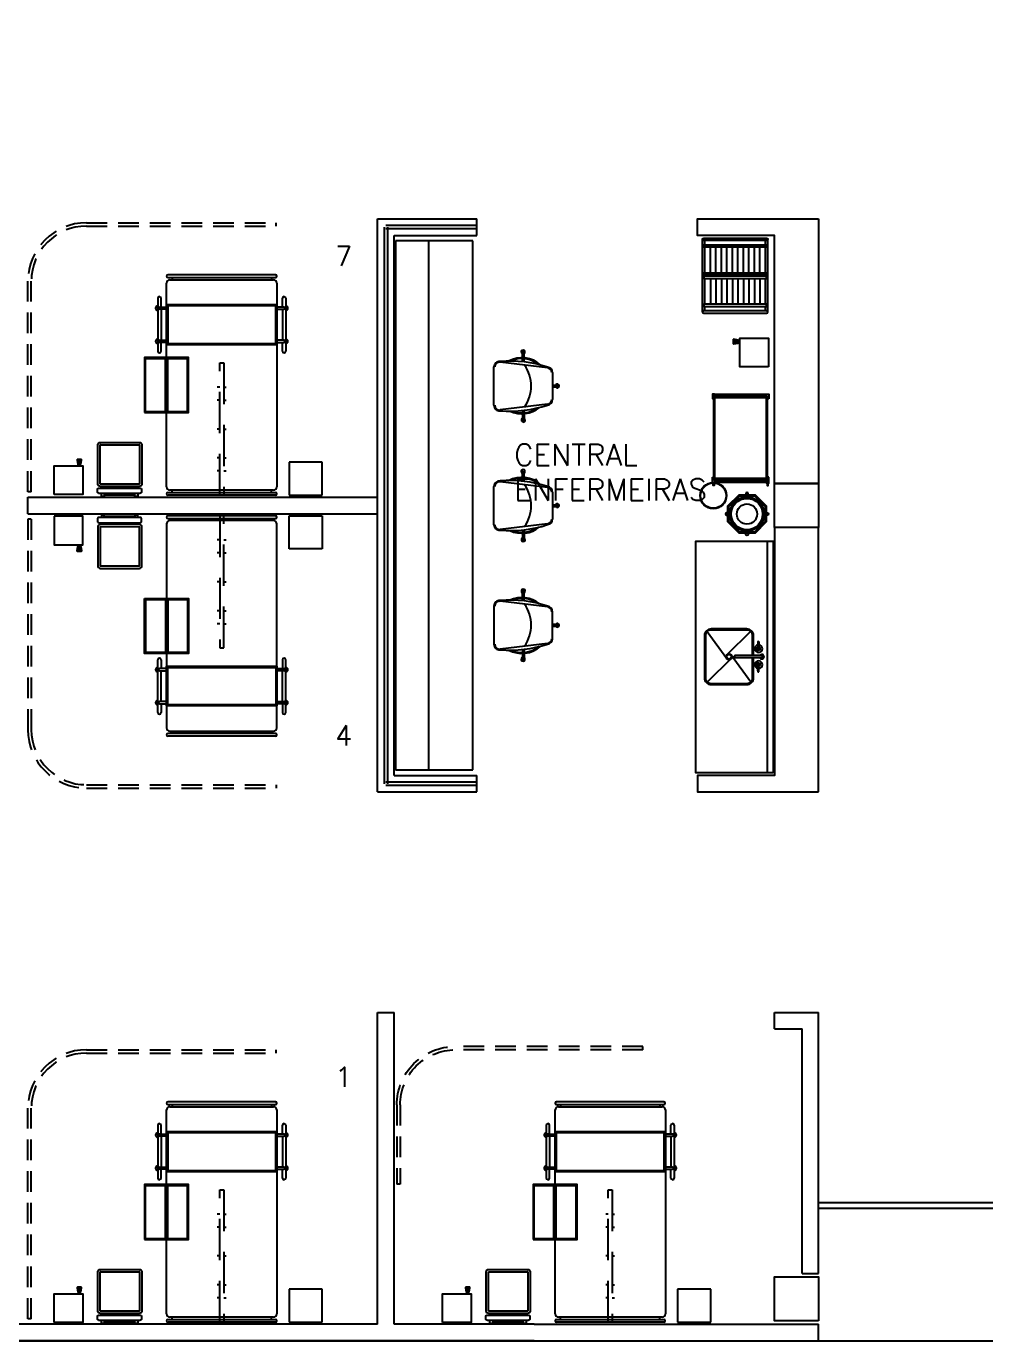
# Model space of a CAD drawing. Extents: x -358 to -207, y -206 to -105.
# Drawn here: x -288.5 to -279.8, y -192.01 to -180.08 of the extents above; entities that cross this region are included whole.
import ezdxf
from ezdxf.enums import TextEntityAlignment as Align

# ---------------------------------------------------------------- set-up
doc = ezdxf.new("R2010")
doc.units = 0
doc.header["$LTSCALE"] = 1.5
doc.header["$MEASUREMENT"] = 0
doc.linetypes.add('HIDDEN', pattern=[0.375, 0.25, -0.125])
doc.linetypes.add('HIDDEN2', pattern=[0.1875, 0.125, -0.0625])
doc.layers.get('0').update_dxf_attribs({"linetype": 'CONTINUOUS'})
for name, color, linetype in [('8CMOB01', 8, 'CONTINUOUS'), ('9CCOLUMNA', 5, 'CONTINUOUS'), ('AREAS', 253, 'CONTINUOUS'), ('CCPTAS', 6, 'CONTINUOUS'), ('RCMURO01', 3, 'CONTINUOUS'), ('ZCTEXT01', 2, 'CONTINUOUS')]:
    doc.layers.add(name, color=color, linetype=linetype)
doc.styles.add('REG-60', font='ROMANS.shx', dxfattribs={"height": 0.195})
doc.styles.add('REG-80', font='ROMANS.shx', dxfattribs={"height": 0.27})

# ---------------------------------------------------------------- blocks, each defined once
blk = doc.blocks.new('TARJA')
for p, q in [((-0.014, -0.022), (-0.227, 0.194)), ((0.23, 0.196), (-0.014, 0.018)), ((0.232, -0.198), (0.019, 0.018)), ((0.019, -0.022), (-0.225, -0.2)), ((-0.008, -0.3), (-0.008, -0.06)), ((0.012, -0.3), (0.012, -0.06)), ((-0.134, -0.27), (-0.134, -0.273)), ((-0.134, -0.273), (-0.054, -0.273)), ((-0.127, -0.263), (-0.055, -0.263)), ((0.139, -0.273), (0.058, -0.273)), ((0.132, -0.263), (0.059, -0.263)), ((0.139, -0.27), (0.139, -0.273))]:
    blk.add_line(p, q)
for points in [[(0.012, -0.225), (0.194, -0.225, 0.414214), (0.254, -0.165), (0.254, 0.161, 0.414214), (0.194, 0.221), (-0.19, 0.221, 0.414214), (-0.25, 0.161), (-0.25, -0.165, 0.414214), (-0.19, -0.225), (-0.007, -0.225)], [(0.012, -0.215), (0.194, -0.215, 0.414214), (0.244, -0.165), (0.244, 0.161, 0.414214), (0.194, 0.211), (-0.19, 0.211, 0.414214), (-0.24, 0.161), (-0.24, -0.165, 0.414214), (-0.19, -0.215), (-0.007, -0.215)]]:
    blk.add_lwpolyline(points, format="xyb")
for radius in [0.026, 0.021]:
    blk.add_circle((0.002, -0.002), radius)
for centre, radius, start, end in [((0.002, -0.06), 0.01, 0, 180), ((-0.07, -0.27), 0.0345, 185.2545, 168.7617), ((0.075, -0.27), 0.0345, 11.2383, 354.7455), ((-0.127, -0.27), 0.00711, 89.9822, 179.9822), ((-0.07, -0.27), 0.0167, 190.9013, 156.3336), ((0.002, -0.3), 0.02, 120, 60), ((0.002, -0.3), 0.01, 180, 0), ((0.075, -0.27), 0.0167, 23.6664, 349.0987), ((0.132, -0.27), 0.00711, 0.0178, 90.0178)]:
    blk.add_arc(centre, radius, start, end)
blk = doc.blocks.new('CORTINA1')
at = {"layer": '8CMOB01', "color": 8, "linetype": 'HIDDEN2'}
for p, q in [((-0.015, 0), (-0.015, -1.7)), ((-0.015, 0), (0.015, 0)), ((0.015, 0), (0.015, -1.7)), ((-0.515, -2.2), (-1.235, -2.2)), ((-0.515, -2.23), (-1.235, -2.23))]:
    blk.add_line(p, q, dxfattribs=at)
at = {"layer": '8CMOB01', "color": 8}
blk.add_line((-1.235, -2.2), (-1.235, -2.23), dxfattribs=at)
at = {"layer": '8CMOB01', "color": 8, "linetype": 'HIDDEN2'}
for radius in [0.5, 0.53]:
    blk.add_arc((-0.515, -1.7), radius, 270, 0, dxfattribs=at)

msp = doc.modelspace()

# ---------------------------------------------------------------- linework, layer by layer
at = {"linetype": 'HIDDEN', "ltscale": 0.06}
msp.add_line((-281.31, -192.01), (-278.885, -192.01), dxfattribs=at)
at = {"layer": '8CMOB01', "color": 8, "linetype": 'HIDDEN2'}
for p, q in [((-287.95, -181.865), (-286.23, -181.865)), ((-287.95, -181.895), (-286.23, -181.895)), ((-288.48, -184.305), (-288.48, -182.395)), ((-288.45, -184.305), (-288.45, -182.395)), ((-288.45, -184.305), (-288.48, -184.305)), ((-288.48, -184.555), (-288.48, -186.465)), ((-288.45, -184.555), (-288.48, -184.555)), ((-288.45, -184.555), (-288.45, -186.465)), ((-287.95, -186.965), (-286.23, -186.965)), ((-287.95, -186.995), (-286.23, -186.995)), ((-287.95, -189.37), (-286.23, -189.37)), ((-287.95, -189.4), (-286.23, -189.4)), ((-288.48, -191.81), (-288.48, -189.9)), ((-288.45, -191.81), (-288.45, -189.9)), ((-288.45, -191.81), (-288.48, -191.81))]:
    msp.add_line(p, q, dxfattribs=at)
at = {"layer": '8CMOB01', "color": 8}
for p, q in [((-286.23, -181.895), (-286.23, -181.865)), ((-285.146, -182.03), (-285.146, -186.83)), ((-284.446, -182.03), (-285.146, -182.03)), ((-284.846, -186.83), (-284.846, -182.03)), ((-284.446, -186.83), (-284.446, -182.03)), ((-286.235, -182.337), (-287.21, -182.337)), ((-287.21, -182.362), (-286.235, -182.362)), ((-287.173, -182.362), (-287.173, -182.382)), ((-286.273, -182.362), (-286.273, -182.382)), ((-287.223, -184.262), (-287.223, -182.412)), ((-287.193, -182.382), (-286.253, -182.382)), ((-286.223, -182.412), (-286.223, -184.262)), ((-287.303, -182.55), (-287.303, -183.03)), ((-287.273, -182.63), (-287.273, -182.55)), ((-286.223, -182.61), (-287.223, -182.61)), ((-287.223, -182.61), (-287.223, -182.97)), ((-286.223, -182.97), (-286.223, -182.61)), ((-286.173, -182.63), (-286.173, -182.55)), ((-286.143, -182.55), (-286.143, -183.03)), ((-287.285, -182.63), (-287.223, -182.63)), ((-287.223, -182.65), (-287.285, -182.65)), ((-287.273, -182.65), (-287.273, -182.93)), ((-286.233, -182.62), (-287.213, -182.62)), ((-287.213, -182.62), (-287.213, -182.96)), ((-286.233, -182.96), (-286.233, -182.62)), ((-286.16, -182.63), (-286.223, -182.63)), ((-286.223, -182.65), (-286.16, -182.65)), ((-286.173, -182.65), (-286.173, -182.93)), ((-287.285, -182.93), (-287.223, -182.93)), ((-287.223, -182.95), (-287.285, -182.95)), ((-287.273, -183.03), (-287.273, -182.95)), ((-287.223, -182.97), (-286.223, -182.97)), ((-287.213, -182.96), (-286.233, -182.96)), ((-286.16, -182.93), (-286.223, -182.93)), ((-286.223, -182.95), (-286.16, -182.95)), ((-286.173, -183.03), (-286.173, -182.95)), ((-286.111, -184.037), (-286.111, -184.337)), ((-285.811, -184.037), (-286.111, -184.037)), ((-285.811, -184.337), (-285.811, -184.037)), ((-287.21, -184.312), (-286.235, -184.312)), ((-286.235, -184.337), (-287.21, -184.337)), ((-286.253, -184.292), (-287.193, -184.292)), ((-287.173, -184.312), (-287.173, -184.292)), ((-286.273, -184.312), (-286.273, -184.292)), ((-286.111, -184.337), (-285.811, -184.337)), ((-286.235, -184.523), (-287.21, -184.523)), ((-286.111, -184.823), (-286.111, -184.523)), ((-286.111, -184.523), (-285.811, -184.523)), ((-285.811, -184.523), (-285.811, -184.823)), ((-287.223, -184.598), (-287.223, -186.448)), ((-287.21, -184.548), (-286.235, -184.548)), ((-286.253, -184.568), (-287.193, -184.568)), ((-287.173, -184.548), (-287.173, -184.568)), ((-286.273, -184.548), (-286.273, -184.568)), ((-286.223, -186.448), (-286.223, -184.598)), ((-285.811, -184.823), (-286.111, -184.823)), ((-287.303, -186.31), (-287.303, -185.83)), ((-287.273, -185.83), (-287.273, -185.91)), ((-286.173, -185.83), (-286.173, -185.91)), ((-286.143, -186.31), (-286.143, -185.83)), ((-287.223, -185.91), (-287.285, -185.91)), ((-287.285, -185.93), (-287.223, -185.93)), ((-287.273, -186.21), (-287.273, -185.93)), ((-287.223, -185.89), (-286.223, -185.89)), ((-287.223, -186.25), (-287.223, -185.89)), ((-287.213, -185.9), (-286.233, -185.9)), ((-287.213, -186.24), (-287.213, -185.9)), ((-286.233, -185.9), (-286.233, -186.24)), ((-286.223, -185.89), (-286.223, -186.25)), ((-286.223, -185.91), (-286.16, -185.91)), ((-286.16, -185.93), (-286.223, -185.93)), ((-286.173, -186.21), (-286.173, -185.93)), ((-287.223, -186.21), (-287.285, -186.21)), ((-287.285, -186.23), (-287.223, -186.23)), ((-287.273, -186.23), (-287.273, -186.31)), ((-286.223, -186.25), (-287.223, -186.25)), ((-286.233, -186.24), (-287.213, -186.24)), ((-286.223, -186.21), (-286.16, -186.21)), ((-286.16, -186.23), (-286.223, -186.23)), ((-286.173, -186.23), (-286.173, -186.31)), ((-287.21, -186.498), (-286.235, -186.498)), ((-286.235, -186.523), (-287.21, -186.523)), ((-287.193, -186.478), (-286.253, -186.478)), ((-287.173, -186.498), (-287.173, -186.478)), ((-286.273, -186.498), (-286.273, -186.478)), ((-285.146, -186.83), (-284.446, -186.83)), ((-286.23, -186.965), (-286.23, -186.995)), ((-286.23, -189.4), (-286.23, -189.37)), ((-286.235, -189.841), (-287.21, -189.841)), ((-287.21, -189.866), (-286.235, -189.866)), ((-287.193, -189.886), (-286.253, -189.886)), ((-287.173, -189.866), (-287.173, -189.886)), ((-286.273, -189.866), (-286.273, -189.886)), ((-282.713, -189.841), (-283.688, -189.841)), ((-283.688, -189.866), (-282.713, -189.866)), ((-283.67, -189.886), (-282.73, -189.886)), ((-283.65, -189.866), (-283.65, -189.886)), ((-282.75, -189.866), (-282.75, -189.886)), ((-287.223, -191.766), (-287.223, -189.916)), ((-286.223, -189.916), (-286.223, -191.766)), ((-283.7, -191.766), (-283.7, -189.916)), ((-282.7, -189.916), (-282.7, -191.766)), ((-287.303, -190.054), (-287.303, -190.534)), ((-287.273, -190.134), (-287.273, -190.054)), ((-286.223, -190.114), (-287.223, -190.114)), ((-287.223, -190.114), (-287.223, -190.474)), ((-286.233, -190.124), (-287.213, -190.124)), ((-287.213, -190.124), (-287.213, -190.464)), ((-286.233, -190.464), (-286.233, -190.124)), ((-286.223, -190.474), (-286.223, -190.114)), ((-286.173, -190.134), (-286.173, -190.054)), ((-286.143, -190.054), (-286.143, -190.534)), ((-283.78, -190.054), (-283.78, -190.534)), ((-283.75, -190.134), (-283.75, -190.054)), ((-282.7, -190.114), (-283.7, -190.114)), ((-283.7, -190.114), (-283.7, -190.474)), ((-282.71, -190.124), (-283.69, -190.124)), ((-283.69, -190.124), (-283.69, -190.464)), ((-282.71, -190.464), (-282.71, -190.124)), ((-282.7, -190.474), (-282.7, -190.114)), ((-282.65, -190.134), (-282.65, -190.054)), ((-282.62, -190.054), (-282.62, -190.534)), ((-287.285, -190.134), (-287.223, -190.134)), ((-287.223, -190.154), (-287.285, -190.154)), ((-287.273, -190.154), (-287.273, -190.434)), ((-286.16, -190.134), (-286.223, -190.134)), ((-286.223, -190.154), (-286.16, -190.154)), ((-286.173, -190.154), (-286.173, -190.434)), ((-283.763, -190.134), (-283.7, -190.134)), ((-283.7, -190.154), (-283.763, -190.154)), ((-283.75, -190.154), (-283.75, -190.434)), ((-282.637, -190.134), (-282.7, -190.134)), ((-282.7, -190.154), (-282.637, -190.154)), ((-282.65, -190.154), (-282.65, -190.434)), ((-287.285, -190.434), (-287.223, -190.434)), ((-287.223, -190.454), (-287.285, -190.454)), ((-287.273, -190.534), (-287.273, -190.454)), ((-287.223, -190.474), (-286.223, -190.474)), ((-287.213, -190.464), (-286.233, -190.464)), ((-286.16, -190.434), (-286.223, -190.434)), ((-286.223, -190.454), (-286.16, -190.454)), ((-286.173, -190.534), (-286.173, -190.454)), ((-283.763, -190.434), (-283.7, -190.434)), ((-283.7, -190.454), (-283.763, -190.454)), ((-283.75, -190.534), (-283.75, -190.454)), ((-283.7, -190.474), (-282.7, -190.474)), ((-283.69, -190.464), (-282.71, -190.464)), ((-282.637, -190.434), (-282.7, -190.434)), ((-282.7, -190.454), (-282.637, -190.454)), ((-282.65, -190.534), (-282.65, -190.454)), ((-286.111, -191.541), (-286.111, -191.841)), ((-285.811, -191.541), (-286.111, -191.541)), ((-285.811, -191.841), (-285.811, -191.541)), ((-282.589, -191.541), (-282.589, -191.841)), ((-282.289, -191.541), (-282.589, -191.541)), ((-282.289, -191.841), (-282.289, -191.541)), ((-286.253, -191.796), (-287.193, -191.796)), ((-287.173, -191.816), (-287.173, -191.796)), ((-286.273, -191.816), (-286.273, -191.796)), ((-282.73, -191.796), (-283.67, -191.796)), ((-283.65, -191.816), (-283.65, -191.796)), ((-282.75, -191.816), (-282.75, -191.796)), ((-287.21, -191.816), (-286.235, -191.816)), ((-286.235, -191.841), (-287.21, -191.841)), ((-286.111, -191.841), (-285.811, -191.841)), ((-283.688, -191.816), (-282.713, -191.816)), ((-282.713, -191.841), (-283.688, -191.841)), ((-282.589, -191.841), (-282.289, -191.841))]:
    msp.add_line(p, q, dxfattribs=at)
at = {"layer": '8CMOB01'}
for p, q in [((-282.362, -182.675), (-282.362, -182.015)), ((-281.772, -182.675), (-281.772, -182.015)), ((-282.342, -182.065), (-282.342, -182.025)), ((-282.342, -182.32), (-282.342, -182.085)), ((-282.292, -182.325), (-282.292, -182.08)), ((-282.242, -182.325), (-282.242, -182.08)), ((-282.192, -182.325), (-282.192, -182.08)), ((-282.142, -182.325), (-282.142, -182.08)), ((-282.092, -182.325), (-282.092, -182.08)), ((-282.042, -182.325), (-282.042, -182.08)), ((-281.992, -182.325), (-281.992, -182.08)), ((-281.942, -182.325), (-281.942, -182.08)), ((-281.892, -182.325), (-281.892, -182.08)), ((-281.842, -182.325), (-281.842, -182.08)), ((-281.792, -182.065), (-281.792, -182.025)), ((-281.792, -182.32), (-281.792, -182.085)), ((-282.342, -182.35), (-282.342, -182.34)), ((-282.342, -182.605), (-282.342, -182.37)), ((-282.292, -182.365), (-282.292, -182.61)), ((-282.242, -182.365), (-282.242, -182.61)), ((-282.192, -182.365), (-282.192, -182.61)), ((-282.142, -182.365), (-282.142, -182.61)), ((-282.092, -182.365), (-282.092, -182.61)), ((-282.042, -182.365), (-282.042, -182.61)), ((-281.992, -182.365), (-281.992, -182.61)), ((-281.942, -182.365), (-281.942, -182.61)), ((-281.892, -182.365), (-281.892, -182.61)), ((-281.842, -182.365), (-281.842, -182.61)), ((-281.792, -182.35), (-281.792, -182.34)), ((-281.792, -182.605), (-281.792, -182.37)), ((-282.342, -182.665), (-282.342, -182.625)), ((-281.792, -182.665), (-281.792, -182.625)), ((-282.081, -182.964), (-282.081, -182.922)), ((-282.076, -182.963), (-282.076, -182.923)), ((-282.071, -182.962), (-282.071, -182.924)), ((-282.066, -182.961), (-282.066, -182.925)), ((-282.061, -182.96), (-282.061, -182.926)), ((-282.056, -182.959), (-282.056, -182.927)), ((-282.051, -182.958), (-282.051, -182.928)), ((-282.035, -182.94), (-282.025, -182.94)), ((-282.035, -182.945), (-282.025, -182.945)), ((-282.025, -183.171), (-282.025, -182.942)), ((-283.997, -183.09), (-283.997, -183.037)), ((-283.997, -183.037), (-283.981, -183.037)), ((-283.981, -183.09), (-283.981, -183.037)), ((-286.74, -183.137), (-286.705, -183.137)), ((-284.254, -183.521), (-284.254, -183.173)), ((-283.769, -183.181), (-284.199, -183.13)), ((-283.997, -183.126), (-283.997, -183.098)), ((-283.981, -183.127), (-283.981, -183.099)), ((-283.724, -183.224), (-283.724, -183.469)), ((-286.74, -183.357), (-286.763, -183.357)), ((-286.705, -183.357), (-286.682, -183.357)), ((-283.724, -183.339), (-283.68, -183.339)), ((-283.724, -183.355), (-283.68, -183.355)), ((-283.68, -183.339), (-283.68, -183.355)), ((-282.253, -183.419), (-281.783, -183.419)), ((-282.253, -183.429), (-281.783, -183.429)), ((-286.74, -183.474), (-286.763, -183.474)), ((-286.705, -183.474), (-286.682, -183.474)), ((-283.769, -183.512), (-284.199, -183.563)), ((-283.997, -183.568), (-283.997, -183.59)), ((-283.981, -183.566), (-283.981, -183.589)), ((-283.997, -183.598), (-283.997, -183.656)), ((-283.981, -183.656), (-283.997, -183.656)), ((-283.981, -183.597), (-283.981, -183.656)), ((-286.74, -183.737), (-286.763, -183.737)), ((-286.705, -183.737), (-286.682, -183.737)), ((-288.035, -184.016), (-287.994, -184.016)), ((-288.035, -184.021), (-287.994, -184.021)), ((-288.034, -184.026), (-287.995, -184.026)), ((-288.033, -184.031), (-287.996, -184.031)), ((-288.032, -184.036), (-287.997, -184.036)), ((-288.031, -184.041), (-287.998, -184.041)), ((-288.03, -184.046), (-287.999, -184.046)), ((-286.74, -183.999), (-286.763, -183.999)), ((-286.705, -183.999), (-286.682, -183.999)), ((-288.242, -184.071), (-288.014, -184.071)), ((-288.017, -184.061), (-288.017, -184.071)), ((-288.012, -184.061), (-288.012, -184.071)), ((-286.74, -184.116), (-286.763, -184.116)), ((-286.705, -184.116), (-286.682, -184.116)), ((-283.997, -184.174), (-283.997, -184.122)), ((-283.997, -184.122), (-283.981, -184.122)), ((-283.981, -184.175), (-283.981, -184.122)), ((-284.254, -184.605), (-284.254, -184.258)), ((-283.769, -184.266), (-284.199, -184.215)), ((-283.997, -184.21), (-283.997, -184.183)), ((-283.981, -184.212), (-283.981, -184.184)), ((-282.253, -184.209), (-281.783, -184.209)), ((-282.253, -184.219), (-281.783, -184.219)), ((-286.705, -184.337), (-286.74, -184.337)), ((-283.724, -184.309), (-283.724, -184.554)), ((-286.705, -184.523), (-286.74, -184.523)), ((-283.724, -184.423), (-283.68, -184.423)), ((-283.724, -184.44), (-283.68, -184.44)), ((-283.68, -184.423), (-283.68, -184.44)), ((-283.769, -184.597), (-284.199, -184.648)), ((-286.74, -184.743), (-286.763, -184.743)), ((-286.705, -184.743), (-286.682, -184.743)), ((-283.997, -184.653), (-283.997, -184.674)), ((-283.997, -184.683), (-283.997, -184.741)), ((-283.981, -184.741), (-283.997, -184.741)), ((-283.981, -184.651), (-283.981, -184.673)), ((-283.981, -184.682), (-283.981, -184.741)), ((-281.773, -186.855), (-281.773, -184.755)), ((-288.242, -184.788), (-288.014, -184.788)), ((-288.035, -184.839), (-287.994, -184.839)), ((-288.035, -184.844), (-287.994, -184.844)), ((-288.034, -184.834), (-287.995, -184.834)), ((-288.033, -184.829), (-287.996, -184.829)), ((-288.032, -184.824), (-287.997, -184.824)), ((-288.031, -184.819), (-287.998, -184.819)), ((-288.03, -184.814), (-287.999, -184.814)), ((-288.017, -184.798), (-288.017, -184.788)), ((-288.012, -184.798), (-288.012, -184.788)), ((-286.74, -184.86), (-286.763, -184.86)), ((-286.705, -184.86), (-286.682, -184.86)), ((-286.74, -185.123), (-286.763, -185.123)), ((-286.705, -185.123), (-286.682, -185.123)), ((-283.997, -185.265), (-283.997, -185.207)), ((-283.981, -185.207), (-283.997, -185.207)), ((-283.981, -185.266), (-283.981, -185.207)), ((-284.254, -185.343), (-284.254, -185.69)), ((-283.769, -185.351), (-284.199, -185.3)), ((-283.997, -185.295), (-283.997, -185.274)), ((-283.981, -185.297), (-283.981, -185.274)), ((-286.74, -185.386), (-286.763, -185.386)), ((-286.705, -185.386), (-286.682, -185.386)), ((-283.724, -185.639), (-283.724, -185.394)), ((-286.74, -185.503), (-286.763, -185.503)), ((-286.705, -185.503), (-286.682, -185.503)), ((-283.724, -185.508), (-283.68, -185.508)), ((-283.724, -185.525), (-283.68, -185.525)), ((-283.68, -185.525), (-283.68, -185.508)), ((-283.769, -185.682), (-284.199, -185.733)), ((-286.74, -185.723), (-286.705, -185.723)), ((-283.997, -185.737), (-283.997, -185.765)), ((-283.997, -185.774), (-283.997, -185.826)), ((-283.997, -185.826), (-283.981, -185.826)), ((-283.981, -185.736), (-283.981, -185.764)), ((-283.981, -185.773), (-283.981, -185.826)), ((-286.74, -190.641), (-286.705, -190.641)), ((-283.218, -190.641), (-283.183, -190.641)), ((-286.74, -190.862), (-286.763, -190.862)), ((-286.705, -190.862), (-286.682, -190.862)), ((-283.218, -190.862), (-283.241, -190.862)), ((-283.183, -190.862), (-283.16, -190.862)), ((-286.74, -190.979), (-286.763, -190.979)), ((-286.705, -190.979), (-286.682, -190.979)), ((-283.218, -190.979), (-283.241, -190.979)), ((-283.183, -190.979), (-283.16, -190.979)), ((-286.74, -191.241), (-286.763, -191.241)), ((-286.705, -191.241), (-286.682, -191.241)), ((-283.218, -191.241), (-283.241, -191.241)), ((-283.183, -191.241), (-283.16, -191.241)), ((-288.035, -191.528), (-287.994, -191.528)), ((-288.035, -191.533), (-287.994, -191.533)), ((-288.034, -191.538), (-287.995, -191.538)), ((-288.033, -191.543), (-287.996, -191.543)), ((-288.032, -191.548), (-287.997, -191.548)), ((-288.031, -191.553), (-287.998, -191.553)), ((-288.03, -191.558), (-287.999, -191.558)), ((-286.74, -191.504), (-286.763, -191.504)), ((-286.705, -191.504), (-286.682, -191.504)), ((-284.513, -191.528), (-284.472, -191.528)), ((-284.512, -191.533), (-284.472, -191.533)), ((-284.511, -191.538), (-284.473, -191.538)), ((-284.511, -191.543), (-284.474, -191.543)), ((-284.51, -191.548), (-284.475, -191.548)), ((-284.509, -191.553), (-284.476, -191.553)), ((-284.508, -191.558), (-284.477, -191.558)), ((-283.218, -191.504), (-283.241, -191.504)), ((-283.183, -191.504), (-283.16, -191.504)), ((-288.242, -191.584), (-288.014, -191.584)), ((-288.017, -191.574), (-288.017, -191.584)), ((-288.012, -191.574), (-288.012, -191.584)), ((-286.74, -191.621), (-286.763, -191.621)), ((-286.705, -191.621), (-286.682, -191.621)), ((-284.72, -191.584), (-284.492, -191.584)), ((-284.495, -191.574), (-284.495, -191.584)), ((-284.49, -191.574), (-284.49, -191.584)), ((-283.218, -191.621), (-283.241, -191.621)), ((-283.183, -191.621), (-283.16, -191.621)), ((-286.705, -191.841), (-286.74, -191.841)), ((-283.183, -191.841), (-283.218, -191.841))]:
    msp.add_line(p, q, dxfattribs=at)
at = {"layer": '8CMOB01', "color": 8, "linetype": 'Continuous'}
for p, q in [((-287.223, -183.587), (-287.223, -183.087)), ((-287.413, -183.097), (-287.233, -183.097)), ((-287.413, -183.577), (-287.413, -183.097)), ((-287.233, -183.577), (-287.233, -183.097)), ((-287.213, -183.097), (-287.033, -183.097)), ((-287.213, -183.577), (-287.213, -183.097)), ((-287.033, -183.577), (-287.033, -183.097)), ((-287.413, -183.577), (-287.233, -183.577)), ((-287.213, -183.577), (-287.033, -183.577)), ((-287.413, -185.283), (-287.413, -185.763)), ((-287.413, -185.283), (-287.233, -185.283)), ((-287.233, -185.283), (-287.233, -185.763)), ((-287.223, -185.273), (-287.223, -185.773)), ((-287.213, -185.283), (-287.213, -185.763)), ((-287.213, -185.283), (-287.033, -185.283)), ((-287.033, -185.283), (-287.033, -185.763)), ((-287.413, -185.763), (-287.233, -185.763)), ((-287.213, -185.763), (-287.033, -185.763)), ((-287.413, -190.601), (-287.233, -190.601)), ((-287.413, -191.081), (-287.413, -190.601)), ((-287.233, -191.081), (-287.233, -190.601)), ((-287.223, -191.091), (-287.223, -190.591)), ((-287.213, -190.601), (-287.033, -190.601)), ((-287.213, -191.081), (-287.213, -190.601)), ((-287.033, -191.081), (-287.033, -190.601)), ((-283.89, -190.601), (-283.71, -190.601)), ((-283.89, -191.081), (-283.89, -190.601)), ((-283.71, -191.081), (-283.71, -190.601)), ((-283.7, -191.091), (-283.7, -190.591)), ((-283.69, -190.601), (-283.51, -190.601)), ((-283.69, -191.081), (-283.69, -190.601)), ((-283.51, -191.081), (-283.51, -190.601)), ((-287.413, -191.081), (-287.233, -191.081)), ((-287.213, -191.081), (-287.033, -191.081)), ((-283.89, -191.081), (-283.71, -191.081)), ((-283.69, -191.081), (-283.51, -191.081))]:
    msp.add_line(p, q, dxfattribs=at)
at = {"layer": '8CMOB01', "linetype": 'HIDDEN'}
for p, q in [((-286.74, -184.337), (-286.74, -183.137)), ((-286.705, -183.137), (-286.705, -184.337)), ((-286.74, -184.523), (-286.74, -185.723)), ((-286.705, -185.723), (-286.705, -184.523)), ((-286.74, -191.841), (-286.74, -190.641)), ((-286.705, -190.641), (-286.705, -191.841)), ((-283.218, -191.841), (-283.218, -190.641)), ((-283.183, -190.641), (-283.183, -191.841))]:
    msp.add_line(p, q, dxfattribs=at)
at = {"layer": '8CMOB01', "linetype": 'ByBlock'}
for p, q in [((-287.469, -183.883), (-287.469, -184.233)), ((-287.472, -184.236), (-287.822, -184.236)), ((-287.814, -184.272), (-287.814, -184.258)), ((-287.788, -184.258), (-287.788, -184.272)), ((-287.511, -184.272), (-287.511, -184.258)), ((-287.484, -184.258), (-287.484, -184.272)), ((-287.814, -184.346), (-287.814, -184.321)), ((-287.814, -184.346), (-287.788, -184.346)), ((-287.788, -184.321), (-287.788, -184.346)), ((-287.788, -184.334), (-287.511, -184.334)), ((-287.511, -184.346), (-287.511, -184.321)), ((-287.511, -184.346), (-287.484, -184.346)), ((-287.484, -184.321), (-287.484, -184.346)), ((-287.814, -184.514), (-287.788, -184.514)), ((-287.814, -184.514), (-287.814, -184.539)), ((-287.788, -184.539), (-287.788, -184.514)), ((-287.788, -184.526), (-287.511, -184.526)), ((-287.511, -184.514), (-287.484, -184.514)), ((-287.511, -184.514), (-287.511, -184.539)), ((-287.484, -184.539), (-287.484, -184.514)), ((-287.472, -184.624), (-287.822, -184.624)), ((-287.814, -184.587), (-287.814, -184.601)), ((-287.788, -184.601), (-287.788, -184.587)), ((-287.511, -184.587), (-287.511, -184.601)), ((-287.484, -184.601), (-287.484, -184.587)), ((-287.469, -184.976), (-287.469, -184.626)), ((-287.469, -191.388), (-287.469, -191.738)), ((-283.947, -191.388), (-283.947, -191.738)), ((-287.472, -191.741), (-287.822, -191.741)), ((-287.814, -191.777), (-287.814, -191.763)), ((-287.788, -191.763), (-287.788, -191.777)), ((-287.511, -191.777), (-287.511, -191.763)), ((-287.484, -191.763), (-287.484, -191.777)), ((-283.95, -191.741), (-284.3, -191.741)), ((-284.292, -191.777), (-284.292, -191.763)), ((-284.266, -191.763), (-284.266, -191.777)), ((-283.988, -191.777), (-283.988, -191.763)), ((-283.962, -191.763), (-283.962, -191.777)), ((-287.814, -191.851), (-287.814, -191.826)), ((-287.814, -191.851), (-287.788, -191.851)), ((-287.788, -191.826), (-287.788, -191.851)), ((-287.788, -191.838), (-287.511, -191.838)), ((-287.511, -191.851), (-287.511, -191.826)), ((-287.511, -191.851), (-287.484, -191.851)), ((-287.484, -191.826), (-287.484, -191.851)), ((-284.292, -191.851), (-284.292, -191.826)), ((-284.292, -191.851), (-284.266, -191.851)), ((-284.266, -191.826), (-284.266, -191.851)), ((-284.266, -191.838), (-283.988, -191.838)), ((-283.988, -191.851), (-283.988, -191.826)), ((-283.988, -191.851), (-283.962, -191.851)), ((-283.962, -191.826), (-283.962, -191.851))]:
    msp.add_line(p, q, dxfattribs=at)
at = {"layer": '8CMOB01'}
for points in [[(-281.31, -181.83), (-281.31, -184.23), (-281.71, -184.23), (-281.71, -181.98), (-282.41, -181.98), (-282.41, -181.83)], [(-281.782, -182.085), (-282.352, -182.085), (-282.352, -182.065), (-281.782, -182.065)], [(-281.782, -182.34), (-282.352, -182.34), (-282.352, -182.32), (-281.782, -182.32)], [(-281.782, -182.35), (-282.352, -182.35), (-282.352, -182.37), (-281.782, -182.37)], [(-281.782, -182.605), (-282.352, -182.605), (-282.352, -182.625), (-281.782, -182.625)], [(-281.765, -183.171), (-282.025, -183.171), (-282.025, -182.911), (-281.765, -182.911)], [(-281.773, -183.444), (-282.263, -183.444), (-282.263, -184.194), (-281.773, -184.194)], [(-281.783, -183.454), (-282.253, -183.454), (-282.253, -184.184), (-281.783, -184.184)], [(-288.242, -184.331), (-288.242, -184.071), (-287.982, -184.071), (-287.982, -184.331)], [(-282.135, -184.58), (-282.135, -184.435), (-282.032, -184.333), (-281.887, -184.333), (-281.785, -184.435), (-281.785, -184.58), (-281.887, -184.683), (-282.032, -184.683)], [(-282.125, -184.576), (-282.125, -184.439), (-282.028, -184.343), (-281.891, -184.343), (-281.795, -184.439), (-281.795, -184.576), (-281.891, -184.673), (-282.028, -184.673)], [(-282.115, -184.523), (-282.12, -184.523), (-282.12, -184.493), (-282.115, -184.493)], [(-281.805, -184.523), (-281.8, -184.523), (-281.8, -184.493), (-281.805, -184.493)], [(-288.242, -184.528), (-288.242, -184.788), (-287.982, -184.788), (-287.982, -184.528)], [(-281.31, -187.03), (-281.31, -184.63), (-281.71, -184.63), (-281.71, -186.88), (-282.41, -186.88), (-282.41, -187.03)], [(-281.723, -186.855), (-282.423, -186.855), (-282.423, -184.755), (-281.723, -184.755)], [(-288.242, -191.844), (-288.242, -191.584), (-287.982, -191.584), (-287.982, -191.844)], [(-284.72, -191.844), (-284.72, -191.584), (-284.46, -191.584), (-284.46, -191.844)]]:
    msp.add_lwpolyline(points, close=True, dxfattribs=at)
for points in [[(-282.352, -182.025, -1), (-282.352, -182.005), (-281.782, -182.005, -1), (-281.782, -182.025)], [(-282.352, -182.665, 1), (-282.352, -182.685), (-281.782, -182.685, 1), (-281.782, -182.665)], [(-282.039, -182.93), (-282.078, -182.922, 0.487928), (-282.085, -182.927), (-282.085, -182.959, 0.487928), (-282.078, -182.964), (-282.039, -182.956, 0.344151), (-282.035, -182.951), (-282.035, -182.935, 0.344151)], [(-288.001, -184.057), (-287.994, -184.018, 0.487928), (-287.999, -184.012), (-288.03, -184.012, 0.487928), (-288.035, -184.018), (-288.027, -184.057, 0.344151), (-288.023, -184.061), (-288.006, -184.061, 0.344151)], [(-288.001, -184.802), (-287.994, -184.842, -0.487928), (-287.999, -184.848), (-288.03, -184.848, -0.487928), (-288.035, -184.842), (-288.027, -184.802, -0.344151), (-288.023, -184.798), (-288.006, -184.798, -0.344151)], [(-288.001, -191.57), (-287.994, -191.531, 0.487928), (-287.999, -191.524), (-288.03, -191.524, 0.487928), (-288.035, -191.531), (-288.027, -191.57, 0.344151), (-288.023, -191.574), (-288.006, -191.574, 0.344151)], [(-284.479, -191.57), (-284.472, -191.531, 0.487928), (-284.477, -191.524), (-284.508, -191.524, 0.487928), (-284.513, -191.531), (-284.505, -191.57, 0.344151), (-284.501, -191.574), (-284.484, -191.574, 0.344151)]]:
    msp.add_lwpolyline(points, format="xyb", close=True, dxfattribs=at)
at = {"layer": '8CMOB01', "color": 8, "linetype": 'Continuous'}
for points in [[(-287.423, -183.587), (-287.023, -183.587), (-287.023, -183.087), (-287.423, -183.087)], [(-287.423, -185.273), (-287.023, -185.273), (-287.023, -185.773), (-287.423, -185.773)], [(-287.423, -191.091), (-287.023, -191.091), (-287.023, -190.591), (-287.423, -190.591)], [(-283.9, -191.091), (-283.5, -191.091), (-283.5, -190.591), (-283.9, -190.591)]]:
    msp.add_lwpolyline(points, close=True, dxfattribs=at)
at = {"layer": '8CMOB01'}
for points in [[(-282.273, -183.464), (-282.263, -183.464), (-282.263, -183.444), (-282.253, -183.444), (-282.253, -183.419), (-282.273, -183.419), (-282.273, -183.464)], [(-281.763, -183.464), (-281.773, -183.464), (-281.773, -183.444), (-281.783, -183.444), (-281.783, -183.419), (-281.763, -183.419), (-281.763, -183.464)], [(-282.273, -184.174), (-282.263, -184.174), (-282.263, -184.194), (-282.253, -184.194), (-282.253, -184.229), (-282.273, -184.229), (-282.273, -184.174)], [(-282.258, -184.229), (-282.258, -184.249), (-282.268, -184.249), (-282.268, -184.229)], [(-281.763, -184.174), (-281.773, -184.174), (-281.773, -184.194), (-281.783, -184.194), (-281.783, -184.229), (-281.763, -184.229), (-281.763, -184.174)], [(-281.778, -184.229), (-281.778, -184.249), (-281.768, -184.249), (-281.768, -184.229)]]:
    msp.add_lwpolyline(points, dxfattribs=at)
at = {"layer": '8CMOB01', "linetype": 'ByBlock'}
for points in [[(-287.472, -184.258), (-287.822, -184.258, -0.414214), (-287.847, -184.233), (-287.847, -183.883, -0.414214), (-287.822, -183.858), (-287.472, -183.858, -0.414214), (-287.447, -183.883), (-287.447, -184.233, -0.414214)], [(-287.465, -184.321), (-287.836, -184.321, -0.414214), (-287.851, -184.306), (-287.851, -184.287, -0.414214), (-287.836, -184.272), (-287.465, -184.272, -0.414214), (-287.45, -184.287), (-287.45, -184.306, -0.414214)], [(-287.465, -184.539), (-287.836, -184.539, 0.414214), (-287.851, -184.554), (-287.851, -184.572, 0.414214), (-287.836, -184.587), (-287.465, -184.587, 0.414214), (-287.45, -184.572), (-287.45, -184.554, 0.414214)], [(-287.472, -184.601), (-287.822, -184.601, 0.414214), (-287.847, -184.626), (-287.847, -184.976, 0.414214), (-287.822, -185.001), (-287.472, -185.001, 0.414214), (-287.447, -184.976), (-287.447, -184.626, 0.414214)], [(-287.472, -191.763), (-287.822, -191.763, -0.414214), (-287.847, -191.738), (-287.847, -191.388, -0.414214), (-287.822, -191.363), (-287.472, -191.363, -0.414214), (-287.447, -191.388), (-287.447, -191.738, -0.414214)], [(-283.95, -191.763), (-284.3, -191.763, -0.414214), (-284.325, -191.738), (-284.325, -191.388, -0.414214), (-284.3, -191.363), (-283.95, -191.363, -0.414214), (-283.925, -191.388), (-283.925, -191.738, -0.414214)], [(-287.465, -191.826), (-287.836, -191.826, -0.414214), (-287.851, -191.811), (-287.851, -191.792, -0.414214), (-287.836, -191.777), (-287.465, -191.777, -0.414214), (-287.45, -191.792), (-287.45, -191.811, -0.414214)], [(-283.943, -191.826), (-284.314, -191.826, -0.414214), (-284.329, -191.811), (-284.329, -191.792, -0.414214), (-284.314, -191.777), (-283.943, -191.777, -0.414214), (-283.928, -191.792), (-283.928, -191.811, -0.414214)]]:
    msp.add_lwpolyline(points, format="xyb", close=True, dxfattribs=at)
for points in [[(-287.825, -184.233), (-287.825, -183.883)], [(-287.822, -183.88), (-287.472, -183.88)], [(-287.825, -184.626), (-287.825, -184.976)], [(-287.822, -184.979), (-287.472, -184.979)], [(-287.825, -191.738), (-287.825, -191.388)], [(-287.822, -191.385), (-287.472, -191.385)], [(-284.303, -191.738), (-284.303, -191.388)], [(-284.3, -191.385), (-283.95, -191.385)]]:
    msp.add_lwpolyline(points, dxfattribs=at)
at = {"layer": '8CMOB01'}
for points in [[(-281.95, -184.333), (-281.95, -184.323, 1), (-281.97, -184.323), (-281.97, -184.333)], [(-282.135, -184.498), (-282.145, -184.498, 1), (-282.145, -184.518), (-282.135, -184.518)], [(-282.115, -184.508), (-282.11, -184.508, 1), (-281.81, -184.508), (-281.805, -184.508)], [(-281.785, -184.498), (-281.775, -184.498, -1), (-281.775, -184.518), (-281.785, -184.518)], [(-281.95, -184.683), (-281.95, -184.693, -1), (-281.97, -184.693), (-281.97, -184.683)]]:
    msp.add_lwpolyline(points, format="xyb", dxfattribs=at)
for centre, radius in [((-282.265, -184.341), 0.12), ((-282.265, -184.341), 0.115), ((-281.96, -184.508), 0.155), ((-281.96, -184.508), 0.142), ((-281.96, -184.508), 0.092)]:
    msp.add_circle(centre, radius, dxfattribs=at)
at = {"layer": '8CMOB01', "color": 8, "linetype": 'HIDDEN2'}
for centre, radius, start, end in [((-287.95, -182.395), 0.53, 90, 180), ((-287.95, -182.395), 0.5, 90, 180), ((-287.95, -186.465), 0.53, 180, 270), ((-287.95, -186.465), 0.5, 180, 270), ((-287.95, -189.9), 0.53, 90, 180), ((-287.95, -189.9), 0.5, 90, 180)]:
    msp.add_arc(centre, radius, start, end, dxfattribs=at)
at = {"layer": '8CMOB01', "color": 8}
for centre, radius, start, end in [((-287.21, -182.349), 0.0125, 90, 270), ((-286.235, -182.349), 0.0125, 270, 90), ((-287.193, -182.412), 0.03, 90, 180), ((-286.253, -182.412), 0.03, 0, 90), ((-287.288, -182.55), 0.015, 0, 180), ((-286.158, -182.55), 0.015, 0, 180), ((-287.303, -182.64), 0.02, 90, 270), ((-287.285, -182.64), 0.01, 90, 270), ((-286.16, -182.64), 0.01, 270, 90), ((-286.143, -182.64), 0.02, 270, 90), ((-287.303, -182.94), 0.02, 90, 270), ((-287.285, -182.94), 0.01, 90, 270), ((-286.16, -182.94), 0.01, 270, 90), ((-286.143, -182.94), 0.02, 270, 90), ((-287.288, -183.03), 0.015, 180, 0), ((-286.158, -183.03), 0.015, 180, 0), ((-287.193, -184.262), 0.03, 180, 270), ((-286.253, -184.262), 0.03, 270, 0), ((-287.21, -184.324), 0.0125, 90, 270), ((-286.235, -184.324), 0.0125, 270, 90), ((-287.21, -184.536), 0.0125, 90, 270), ((-286.235, -184.536), 0.0125, 270, 90), ((-287.193, -184.598), 0.03, 90, 180), ((-286.253, -184.598), 0.03, 0, 90), ((-287.288, -185.83), 0.015, 0, 180), ((-286.158, -185.83), 0.015, 0, 180), ((-287.303, -185.92), 0.02, 90, 270), ((-287.285, -185.92), 0.01, 90, 270), ((-286.16, -185.92), 0.01, 270, 90), ((-286.143, -185.92), 0.02, 270, 90), ((-287.303, -186.22), 0.02, 90, 270), ((-287.288, -186.31), 0.015, 180, 0), ((-287.285, -186.22), 0.01, 90, 270), ((-286.158, -186.31), 0.015, 180, 0), ((-286.16, -186.22), 0.01, 270, 90), ((-286.143, -186.22), 0.02, 270, 90), ((-287.193, -186.448), 0.03, 180, 270), ((-287.21, -186.511), 0.0125, 90, 270), ((-286.253, -186.448), 0.03, 270, 0), ((-286.235, -186.511), 0.0125, 270, 90), ((-287.21, -189.854), 0.0125, 90, 270), ((-287.193, -189.916), 0.03, 90, 180), ((-286.253, -189.916), 0.03, 0, 90), ((-286.235, -189.854), 0.0125, 270, 90), ((-283.688, -189.854), 0.0125, 90, 270), ((-283.67, -189.916), 0.03, 90, 180), ((-282.73, -189.916), 0.03, 0, 90), ((-282.713, -189.854), 0.0125, 270, 90), ((-287.303, -190.144), 0.02, 90, 270), ((-287.288, -190.054), 0.015, 0, 180), ((-286.158, -190.054), 0.015, 0, 180), ((-286.143, -190.144), 0.02, 270, 90), ((-283.78, -190.144), 0.02, 90, 270), ((-283.765, -190.054), 0.015, 0, 180), ((-282.635, -190.054), 0.015, 0, 180), ((-282.62, -190.144), 0.02, 270, 90), ((-287.285, -190.144), 0.01, 90, 270), ((-286.16, -190.144), 0.01, 270, 90), ((-283.763, -190.144), 0.01, 90, 270), ((-282.637, -190.144), 0.01, 270, 90), ((-287.303, -190.444), 0.02, 90, 270), ((-287.285, -190.444), 0.01, 90, 270), ((-286.16, -190.444), 0.01, 270, 90), ((-286.143, -190.444), 0.02, 270, 90), ((-283.78, -190.444), 0.02, 90, 270), ((-283.763, -190.444), 0.01, 90, 270), ((-282.637, -190.444), 0.01, 270, 90), ((-282.62, -190.444), 0.02, 270, 90), ((-287.288, -190.534), 0.015, 180, 0), ((-286.158, -190.534), 0.015, 180, 0), ((-283.765, -190.534), 0.015, 180, 0), ((-282.635, -190.534), 0.015, 180, 0), ((-287.193, -191.766), 0.03, 180, 270), ((-286.253, -191.766), 0.03, 270, 0), ((-283.67, -191.766), 0.03, 180, 270), ((-282.73, -191.766), 0.03, 270, 0), ((-287.21, -191.829), 0.0125, 90, 270), ((-286.235, -191.829), 0.0125, 270, 90), ((-283.688, -191.829), 0.0125, 90, 270), ((-282.713, -191.829), 0.0125, 270, 90)]:
    msp.add_arc(centre, radius, start, end, dxfattribs=at)
at = {"layer": '8CMOB01'}
for centre, radius, start, end in [((-284.002, -183.344), 0.254, 47.55, 118.3269), ((-283.99, -183.037), 0.017, 300.7834, 242.4134), ((-284.204, -183.173), 0.05, 83.2188, 180), ((-284.204, -183.173), 0.0431, 83.2188, 180), ((-284.11, -184.212), 1.092, 71.7814, 94.6561), ((-284.002, -183.344), 0.246, 51.5014, 114.3754), ((-284.246, -183.347), 0.329, 324.682, 35.318), ((-283.774, -183.224), 0.0431, 0, 83.2188), ((-283.774, -183.224), 0.05, 0, 83.2188), ((-283.679, -183.346), 0.017, 210.7834, 152.4134), ((-284.204, -183.521), 0.05, 180, 276.7812), ((-284.204, -183.521), 0.0431, 180, 276.7812), ((-284.11, -182.482), 1.092, 265.3439, 288.2186), ((-284.002, -183.344), 0.254, 244.7727, 309.4498), ((-284.002, -183.344), 0.246, 249.2354, 304.987), ((-283.774, -183.469), 0.0431, 276.7812, 0), ((-283.774, -183.469), 0.05, 276.7812, 0), ((-283.989, -183.656), 0.017, 120.7834, 62.4134), ((-283.99, -184.122), 0.017, 300.7834, 242.4134), ((-284.204, -184.258), 0.05, 83.2188, 180), ((-284.204, -184.258), 0.0431, 83.2188, 180), ((-284.11, -185.296), 1.092, 71.7814, 94.6561), ((-284.002, -184.429), 0.254, 47.55, 118.3269), ((-284.002, -184.429), 0.246, 51.5014, 114.3754), ((-284.246, -184.432), 0.329, 324.682, 35.318), ((-283.774, -184.309), 0.0431, 0, 83.2188), ((-283.774, -184.309), 0.05, 0, 83.2188), ((-283.679, -184.431), 0.017, 210.7834, 152.4134), ((-284.204, -184.605), 0.05, 180, 276.7812), ((-284.204, -184.605), 0.0431, 180, 276.7812), ((-284.11, -183.567), 1.092, 265.3439, 288.2186), ((-284.002, -184.429), 0.254, 244.7727, 309.4498), ((-284.002, -184.429), 0.246, 249.2354, 304.987), ((-283.774, -184.554), 0.0431, 276.7812, 0), ((-283.774, -184.554), 0.05, 276.7812, 0), ((-283.989, -184.741), 0.017, 120.7834, 62.4134), ((-283.989, -185.207), 0.017, 297.5866, 239.2166), ((-284.204, -185.343), 0.05, 83.2188, 180), ((-284.204, -185.343), 0.0431, 83.2188, 180), ((-284.11, -186.381), 1.092, 71.7814, 94.6561), ((-284.002, -185.519), 0.254, 50.5502, 115.2273), ((-284.002, -185.519), 0.246, 55.013, 110.7646), ((-284.246, -185.516), 0.329, 324.682, 35.318), ((-283.774, -185.394), 0.0431, 0, 83.2188), ((-283.774, -185.394), 0.05, 0, 83.2188), ((-283.679, -185.517), 0.017, 207.5866, 149.2166), ((-284.204, -185.69), 0.05, 180, 276.7812), ((-284.204, -185.69), 0.0431, 180, 276.7812), ((-284.11, -184.651), 1.092, 265.3439, 288.2186), ((-284.002, -185.519), 0.254, 241.6731, 312.45), ((-284.002, -185.519), 0.246, 245.6246, 308.4986), ((-283.774, -185.639), 0.0431, 276.7812, 0), ((-283.774, -185.639), 0.05, 276.7812, 0), ((-283.99, -185.826), 0.017, 117.5866, 59.2166)]:
    msp.add_arc(centre, radius, start, end, dxfattribs=at)
at = {"layer": '8CMOB01', "linetype": 'ByBlock'}
for centre, start, end in [((-287.822, -183.883), 90, 180), ((-287.472, -183.883), 0, 90), ((-287.822, -184.233), 180, 270), ((-287.472, -184.233), 270, 0), ((-287.822, -184.626), 90, 180), ((-287.472, -184.626), 0, 90), ((-287.822, -184.976), 180, 270), ((-287.472, -184.976), 270, 0), ((-287.822, -191.388), 90, 180), ((-287.472, -191.388), 0, 90), ((-284.3, -191.388), 90, 180), ((-283.95, -191.388), 0, 90), ((-287.822, -191.738), 180, 270), ((-287.472, -191.738), 270, 0), ((-284.3, -191.738), 180, 270), ((-283.95, -191.738), 270, 0)]:
    msp.add_arc(centre, 0.0029, start, end, dxfattribs=at)
at = {"layer": '9CCOLUMNA'}
for points in [[(-281.31, -184.63), (-281.71, -184.63), (-281.71, -184.23), (-281.31, -184.23)], [(-281.31, -191.83), (-281.71, -191.83), (-281.71, -191.43), (-281.31, -191.43)]]:
    msp.add_lwpolyline(points, close=True, dxfattribs=at)
at = {"layer": 'AREAS'}
msp.add_lwpolyline([(-273.93, -192.01), (-273.93, -141.03), (-296.29, -141.03), (-296.29, -192.01)], close=True, dxfattribs=at)
at = {"layer": 'CCPTAS'}
for p, q in [((-285.31, -184.505), (-285.31, -181.83)), ((-285.31, -181.83), (-284.41, -181.83)), ((-284.41, -181.89), (-285.235, -181.89)), ((-284.41, -181.98), (-284.41, -181.83)), ((-285.25, -181.905), (-285.25, -186.955)), ((-284.41, -181.92), (-285.235, -181.92)), ((-285.22, -181.905), (-285.22, -186.955)), ((-285.16, -186.88), (-285.16, -181.98)), ((-285.16, -181.98), (-284.41, -181.98)), ((-285.31, -187.03), (-285.31, -184.505)), ((-285.16, -186.88), (-284.41, -186.88)), ((-284.41, -187.03), (-284.41, -186.88)), ((-285.31, -187.03), (-284.41, -187.03)), ((-284.41, -186.94), (-285.235, -186.94)), ((-284.41, -186.97), (-285.235, -186.97)), ((-281.31, -190.756), (-278.885, -190.756)), ((-281.31, -190.806), (-278.885, -190.806))]:
    msp.add_line(p, q, dxfattribs=at)
at = {"layer": 'RCMURO01'}
for p, q in [((-288.48, -184.355), (-285.31, -184.355)), ((-288.48, -184.505), (-288.48, -184.355)), ((-288.48, -184.505), (-285.31, -184.505)), ((-285.31, -191.86), (-285.31, -189.03)), ((-285.31, -189.03), (-285.16, -189.03)), ((-285.16, -191.86), (-285.16, -189.03)), ((-281.71, -189.18), (-281.71, -189.03)), ((-281.71, -189.03), (-281.31, -189.03)), ((-281.31, -191.4), (-281.31, -189.03)), ((-281.71, -189.18), (-281.46, -189.18)), ((-281.46, -191.4), (-281.46, -189.18)), ((-281.46, -191.4), (-281.31, -191.4)), ((-285.31, -191.86), (-294.21, -191.86)), ((-283.89, -191.86), (-285.16, -191.86)), ((-283.89, -191.86), (-281.31, -191.86)), ((-281.31, -192.01), (-281.31, -191.86)), ((-283.89, -192.01), (-294.51, -192.01)), ((-283.89, -192.01), (-281.31, -192.01))]:
    msp.add_line(p, q, dxfattribs=at)
at = {"layer": 'RCMURO01', "ltscale": 0.06}
msp.add_line((-285.31, -184.505), (-285.31, -184.355), dxfattribs=at)

# ---------------------------------------------------------------- block references
at = {"layer": '8CMOB01', "rotation": 90}
msp.add_blockref('TARJA', (-282.125, -185.805), dxfattribs=at)
at = {"layer": '8CMOB01', "ltscale": 0.06, "xscale": -1, "rotation": 270}
msp.add_blockref('CORTINA1', (-282.905, -189.355), dxfattribs=at)

# ---------------------------------------------------------------- texts
at = {"style": 'REG-60'}
for s, p in [('CENTRAL', (-284.071, -184.069)), ('ENFERMEIRAS', (-284.071, -184.385))]:
    msp.add_text(s, height=0.195, dxfattribs=at).set_placement(p)
at = {"layer": 'ZCTEXT01', "style": 'REG-80'}
for s, p in [('7', (-285.617, -182.256)), ('4', (-285.617, -186.608)), ('1', (-285.617, -189.706))]:
    msp.add_text(s, height=0.18, dxfattribs=at).set_placement(p, align=Align.CENTER)

doc.saveas('drawing.dxf')
